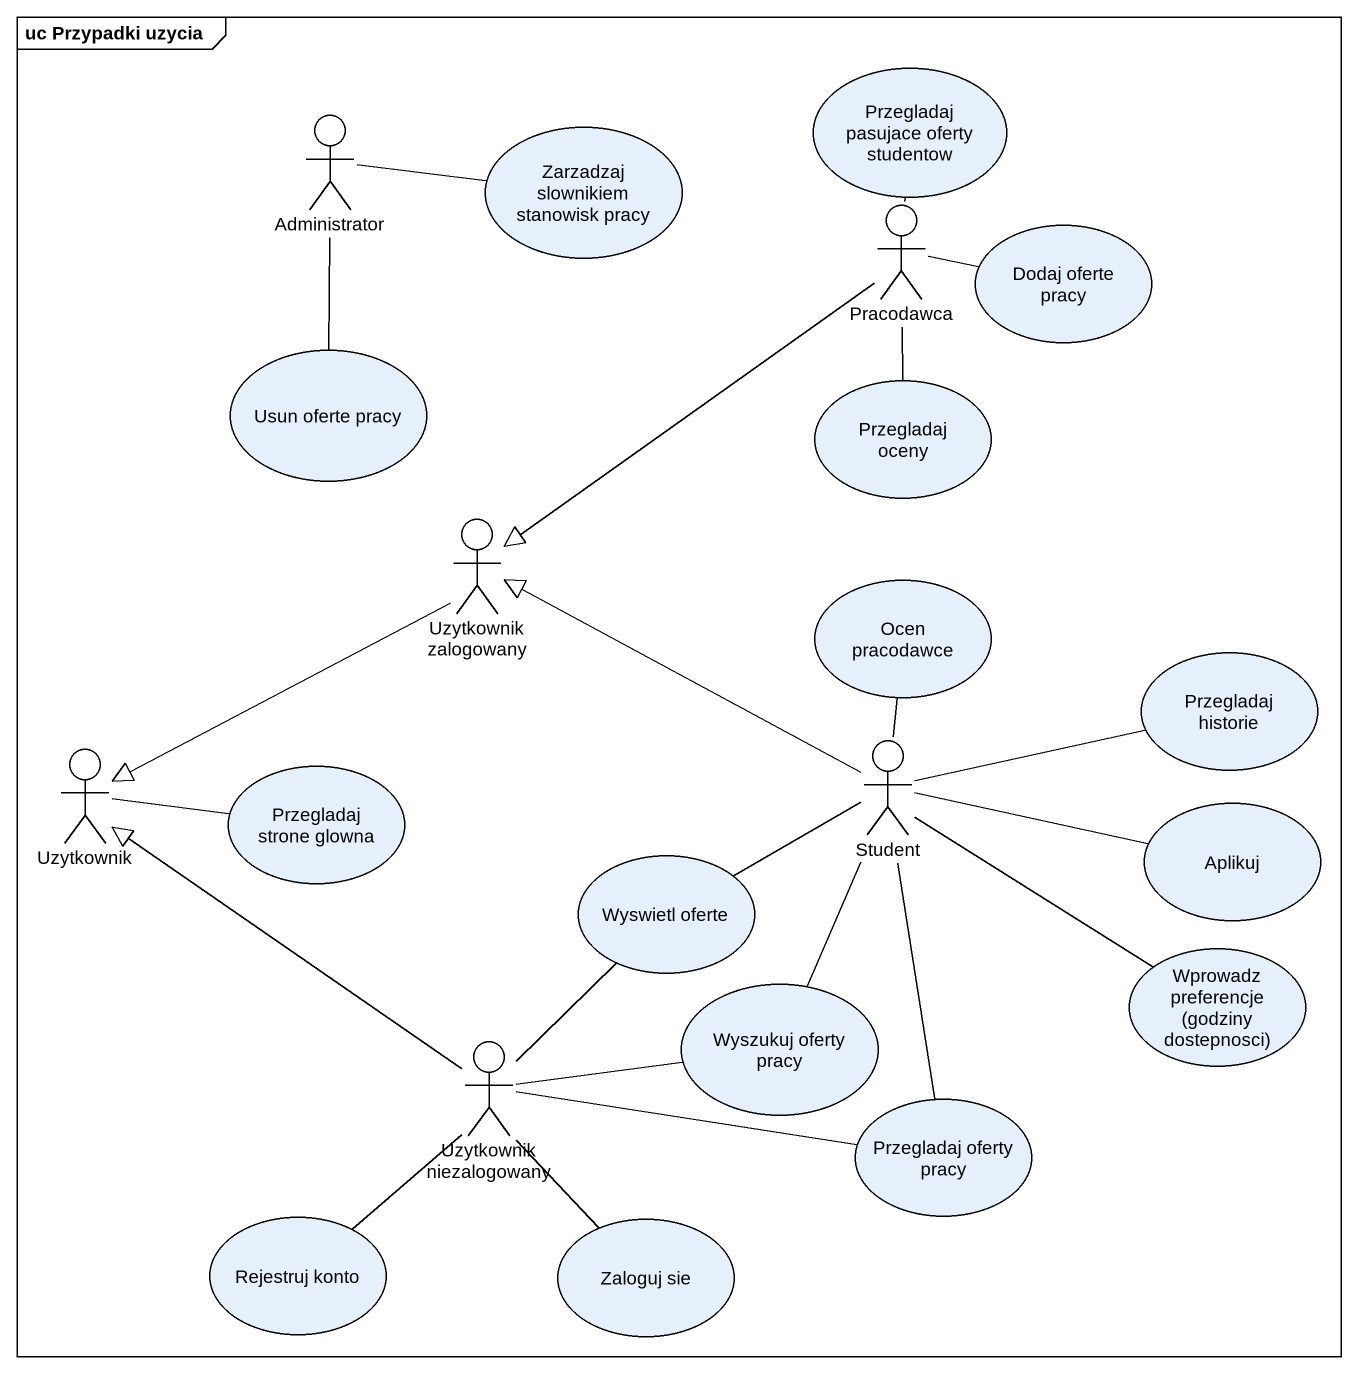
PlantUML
@startuml
mainframe uc Przypadki uzycia
usecase "Przegladaj pasujace oferty studentow" as Przegladaj_pasujace_oferty
actor Administrator
usecase "Zarzadzaj slownikiem stanowisk pracy" as Zarzadzaj_slownikiem
actor Pracodawca
usecase "Dodaj oferte pracy" as Dodaj_oferte_pracy
usecase "Usun oferte pracy" as Usun_oferte_pracy
usecase "Przegladaj oceny" as Przegladaj_oceny
actor "Uzytkownik zalogowany" as Uzytkownik_zalogowany
usecase "Ocen pracodawce" as Ocen_pracodawce
usecase "Przegladaj historie" as Przegladaj_historie
actor Uzytkownik
actor Student
usecase "Przegladaj strone glowna" as Przegladaj_strone_glowna
usecase Aplikuj
usecase "Wyswietl oferte" as Wyswietl_oferte
usecase "Wyszukuj oferty pracy" as Wyszukuj_oferty_pracy
usecase "Wprowadz preferencje (godziny dostepnosci)" as Wprowadz_preferencje
actor "Uzytkownik niezalogowany" as Uzytkownik_niezalogowany
usecase "Przegladaj oferty pracy" as Przegladaj_oferty_pracy
usecase "Rejestruj konto" as Rejestruj_konto
usecase "Zaloguj sie" as Zaloguj_sie
Przegladaj_pasujace_oferty -- Pracodawca
Administrator -right- Zarzadzaj_slownikiem
Administrator -- Usun_oferte_pracy
Pracodawca -right- Dodaj_oferte_pracy
Pracodawca -- Przegladaj_oceny
Pracodawca --|> Uzytkownik_zalogowany
Uzytkownik_zalogowany -left-|> Uzytkownik
Uzytkownik -right- Przegladaj_strone_glowna
Student -left-|> Uzytkownik_zalogowany
Student -up- Ocen_pracodawce
Student -right- Przegladaj_historie
Student -right- Aplikuj
Student -left- Wyswietl_oferte
Student -- Wyszukuj_oferty_pracy
Student -right- Wprowadz_preferencje
Student -- Przegladaj_oferty_pracy
Uzytkownik_niezalogowany -up-|> Uzytkownik
Uzytkownik_niezalogowany -up- Wyswietl_oferte
Uzytkownik_niezalogowany -right- Wyszukuj_oferty_pracy
Uzytkownik_niezalogowany -right- Przegladaj_oferty_pracy
Uzytkownik_niezalogowany -- Rejestruj_konto
Uzytkownik_niezalogowany -- Zaloguj_sie
@enduml
